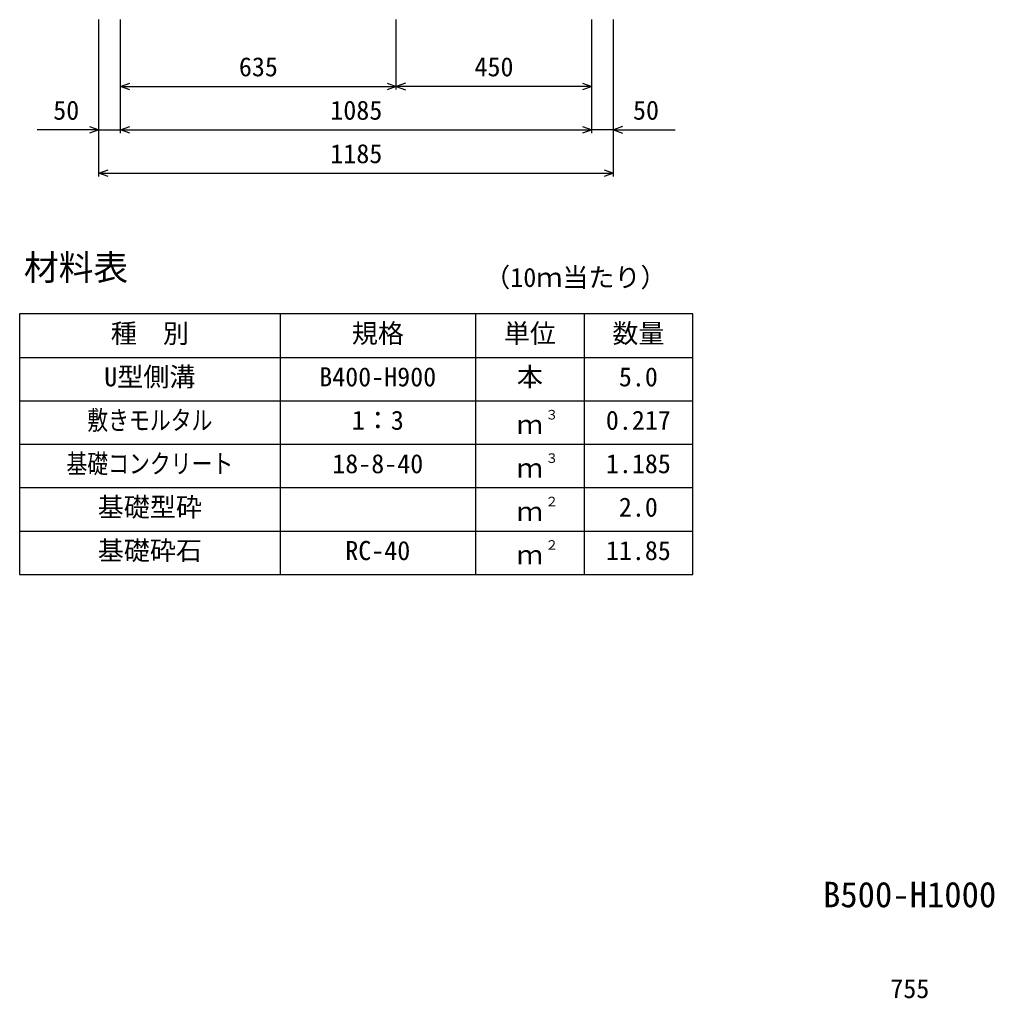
# Model space of a CAD drawing. Units: millimetres, scale not verified. Extents: x -25200 to 25200, y -8910 to 8910.
# Drawn here: x 15110 to 17355, y -4503 to -2249 of the extents above; entities that cross this region are included whole.
import ezdxf
from ezdxf.enums import TextEntityAlignment as Align

# ---------------------------------------------------------------- set-up
doc = ezdxf.new("R2010")
doc.units = ezdxf.units.MM
doc.header["$LTSCALE"] = 30
for name, color, linetype, lineweight in [('0-0_DIM', 7, 'Continuous', 25), ('0-3_HYO', 3, 'Continuous', 25), ('0-4_HYO2', 4, 'Continuous', 25), ('0-6_TXT', 7, 'Continuous', 25)]:
    doc.layers.add(name, color=color, linetype=linetype, lineweight=lineweight)
doc.styles.add('ＭＳ ゴシック', font='')
doc.styles.get('ＭＳ ゴシック').set_extended_font_data('MS Gothic')

msp = doc.modelspace()

# ---------------------------------------------------------------- linework, layer by layer
at = {"layer": '0-0_DIM'}
for p, q in [((15292.28, -2610.66), (15292.28, -2249.3)), ((15342.28, -2510.66), (15342.28, -2249.3)), ((15977.28, -2410.66), (15977.28, -2249.3)), ((16427.28, -2510.66), (16427.28, -2249.3)), ((16477.28, -2610.66), (16477.28, -2249.3)), ((15342.28, -2403.16), (15977.28, -2403.16)), ((16427.28, -2403.16), (15977.28, -2403.16)), ((15292.28, -2503.16), (15150.49, -2503.16)), ((15292.28, -2503.16), (15342.28, -2503.16)), ((15342.28, -2503.16), (16427.28, -2503.16)), ((16477.28, -2503.16), (16427.28, -2503.16)), ((16477.28, -2503.16), (16619.07, -2503.16)), ((15292.28, -2603.16), (16477.28, -2603.16))]:
    msp.add_line(p, q, dxfattribs=at)
for points in [[(15363.42, -2410.86), (15342.28, -2403.16), (15363.42, -2395.47)], [(15956.14, -2395.47), (15977.28, -2403.16), (15956.14, -2410.86)], [(15998.42, -2395.47), (15977.28, -2403.16), (15998.42, -2410.86)], [(16406.14, -2395.47), (16427.28, -2403.16), (16406.14, -2410.86)], [(15271.14, -2495.47), (15292.28, -2503.16), (15271.14, -2510.86)], [(15363.42, -2510.86), (15342.28, -2503.16), (15363.42, -2495.47)], [(16406.14, -2495.47), (16427.28, -2503.16), (16406.14, -2510.86)], [(16498.42, -2495.47), (16477.28, -2503.16), (16498.42, -2510.86)], [(15313.42, -2610.86), (15292.28, -2603.16), (15313.42, -2595.47)], [(16456.14, -2595.47), (16477.28, -2603.16), (16456.14, -2610.86)]]:
    msp.add_lwpolyline(points, dxfattribs=at)
at = {"layer": '0-3_HYO'}
for p, q in [((15709.78, -2927.11), (15709.78, -3527.11)), ((16159.78, -2927.11), (16159.78, -3527.11)), ((16409.78, -2927.11), (16409.78, -3527.11)), ((15109.78, -3027.11), (16659.78, -3027.11))]:
    msp.add_line(p, q, dxfattribs=at)
msp.add_lwpolyline([(15109.78, -3527.11), (16659.78, -3527.11), (16659.78, -2927.11), (15109.78, -2927.11)], close=True, dxfattribs=at)
at = {"layer": '0-4_HYO2'}
for p, q in [((15109.78, -3127.11), (16659.78, -3127.11)), ((15109.78, -3227.11), (16659.78, -3227.11)), ((15109.78, -3327.11), (16659.78, -3327.11)), ((15109.78, -3427.11), (16659.78, -3427.11))]:
    msp.add_line(p, q, dxfattribs=at)

# ---------------------------------------------------------------- texts
at = {"layer": '0-0_DIM', "style": 'ＭＳ ゴシック'}
for s, p in [('635', (15614.78, -2393.16)), ('450', (16157.28, -2393.16)), ('50', (15187.28, -2493.16)), ('1085', (15825.31, -2493.16)), ('50', (16522.28, -2493.16)), ('1185', (15825.31, -2593.16)), ('755', (17114.78, -4515.76))]:
    msp.add_text(s, height=43.99, dxfattribs=at).set_placement(p, align=Align.BOTTOM_LEFT)
at = {"layer": '0-6_TXT', "style": 'ＭＳ ゴシック'}
for s, height, p in [('材料表', 58.65, (15119.78, -2867.11)), ('（10ｍ当たり）', 43.99, (16179.78, -2878.11)), ('種\u3000別', 43.99, (15319.78, -3007.11)), ('規格', 43.99, (15874.78, -3007.11)), ('単位', 43.99, (16224.78, -3007.11)), ('数量', 43.99, (16474.78, -3007.11)), ('U型側溝', 43.99, (15304.78, -3107.11)), ('B400-H900', 43.99, (15799.78, -3107.11)), ('本', 43.99, (16254.78, -3107.11)), ('5.0', 43.99, (16489.78, -3107.11)), ('1：3', 43.99, (15874.78, -3207.11)), ('３', 21.99, (16320.32, -3176.74)), ('0.217', 43.99, (16459.78, -3207.11)), ('ｍ', 43.99, (16254.78, -3217.11)), ('18-8-40', 43.99, (15829.78, -3307.11)), ('３', 21.99, (16320.32, -3276.74)), ('1.185', 43.99, (16459.78, -3307.11)), ('ｍ', 43.99, (16254.78, -3317.11)), ('基礎型砕', 43.99, (15289.78, -3407.11)), ('２', 21.99, (16320.32, -3376.74)), ('2.0', 43.99, (16489.78, -3407.11)), ('ｍ', 43.99, (16254.78, -3417.11)), ('基礎砕石', 43.99, (15289.78, -3507.11)), ('２', 21.99, (16320.32, -3476.74)), ('RC-40', 43.99, (15859.78, -3507.11)), ('ｍ', 43.99, (16254.78, -3517.11)), ('11.85', 43.99, (16459.78, -3507.11)), ('B500-H1000', 58.65, (16959.78, -4310.97))]:
    msp.add_text(s, height=height, dxfattribs=at).set_placement(p, align=Align.BOTTOM_LEFT)
at = {"layer": '0-6_TXT', "style": 'ＭＳ ゴシック', "width": 0.8}
for s, p in [('敷きモルタル', (15265.78, -3207.11)), ('基礎コンクリート', (15217.78, -3307.11))]:
    msp.add_text(s, height=43.99, dxfattribs=at).set_placement(p, align=Align.BOTTOM_LEFT)

doc.saveas('drawing.dxf')
